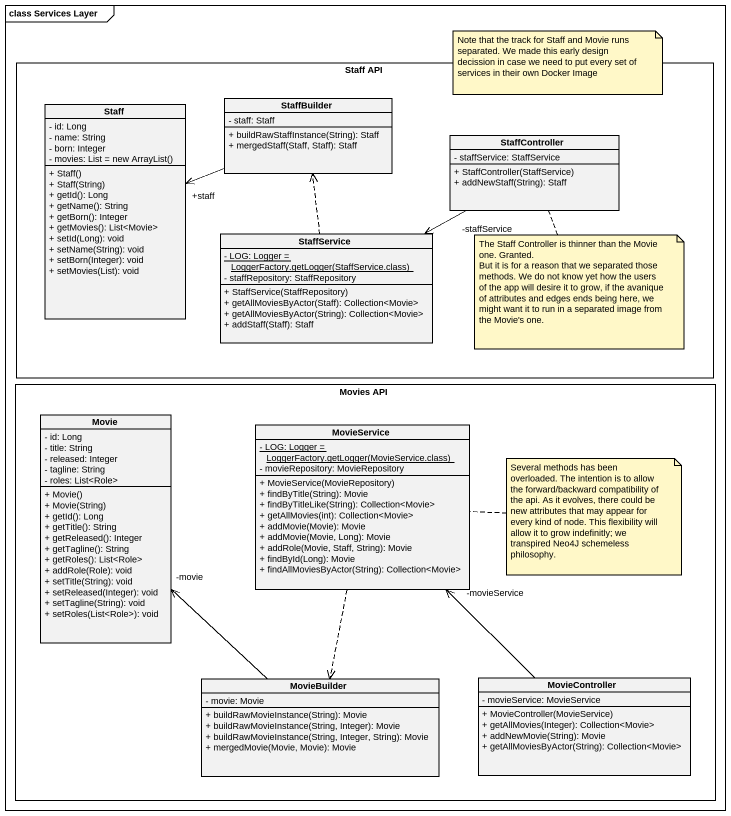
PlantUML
@startuml
mainframe class Services Layer
hide circle
hide empty members
skinparam classAttributeIconSize 0
rectangle "Staff API" as Staff_API {
  class Staff {
    - id: Long
    - name: String
    - born: Integer
    {field} - movies: List = new ArrayList()
    + Staff()
    + Staff(String)
    + getId(): Long
    + getName(): String
    + getBorn(): Integer
    + getMovies(): List<Movie>
    + setId(Long): void
    + setName(String): void
    + setBorn(Integer): void
    + setMovies(List): void
  }
  class StaffBuilder {
    - staff: Staff
    + buildRawStaffInstance(String): Staff
    + mergedStaff(Staff, Staff): Staff
  }
  class StaffController {
    - staffService: StaffService
    + StaffController(StaffService)
    + addNewStaff(String): Staff
  }
  class StaffService {
    {static} {field} - LOG: Logger = LoggerFactory.getLogger(StaffService.class)
    - staffRepository: StaffRepository
    + StaffService(StaffRepository)
    + getAllMoviesByActor(Staff): Collection<Movie>
    + getAllMoviesByActor(String): Collection<Movie>
    + addStaff(Staff): Staff
  }
}
rectangle "Movies API" as Movies_API {
  class Movie {
    - id: Long
    - title: String
    - released: Integer
    - tagline: String
    - roles: List<Role>
    + Movie()
    + Movie(String)
    + getId(): Long
    + getTitle(): String
    + getReleased(): Integer
    + getTagline(): String
    + getRoles(): List<Role>
    + addRole(Role): void
    + setTitle(String): void
    + setReleased(Integer): void
    + setTagline(String): void
    + setRoles(List<Role>): void
  }
  class MovieService {
    {static} {field} - LOG: Logger = LoggerFactory.getLogger(MovieService.class)
    - movieRepository: MovieRepository
    + MovieService(MovieRepository)
    + findByTitle(String): Movie
    + findByTitleLike(String): Collection<Movie>
    + getAllMovies(int): Collection<Movie>
    + addMovie(Movie): Movie
    + addMovie(Movie, Long): Movie
    + addRole(Movie, Staff, String): Movie
    + findById(Long): Movie
    + findAllMoviesByActor(String): Collection<Movie>
  }
  class MovieBuilder {
    - movie: Movie
    + buildRawMovieInstance(String): Movie
    + buildRawMovieInstance(String, Integer): Movie
    + buildRawMovieInstance(String, Integer, String): Movie
    + mergedMovie(Movie, Movie): Movie
  }
  class MovieController {
    - movieService: MovieService
    + MovieController(MovieService)
    + getAllMovies(Integer): Collection<Movie>
    + addNewMovie(String): Movie
    + getAllMoviesByActor(String): Collection<Movie>
  }
}
StaffBuilder -left-> "+staff" Staff
StaffController -left-> "-staffService" StaffService
StaffService .up.> StaffBuilder
MovieService ..> MovieBuilder
MovieBuilder -up-> "-movie" Movie
MovieController -up-> "-movieService" MovieService
note as N1
  Note that the track for Staff and Movie runs separated. We made this early design decission in case we need to put every set of services in their own Docker Image
end note
note bottom of StaffController
  The Staff Controller is thinner than the Movie one. Granted.
  But it is for a reason that we separated those methods. We do not know yet how the users of the app will desire it to grow, if the avanique of attributes and edges ends being here, we might want it to run in a separated image from the Movie's one.
end note
note right of MovieService : Several methods has been overloaded. The intention is to allow the forward/backward compatibility of the api. As it evolves, there could be new attributes that may appear for every kind of node. This flexibility will allow it to grow indefinitly; we transpired Neo4J schemeless philosophy.
@enduml
